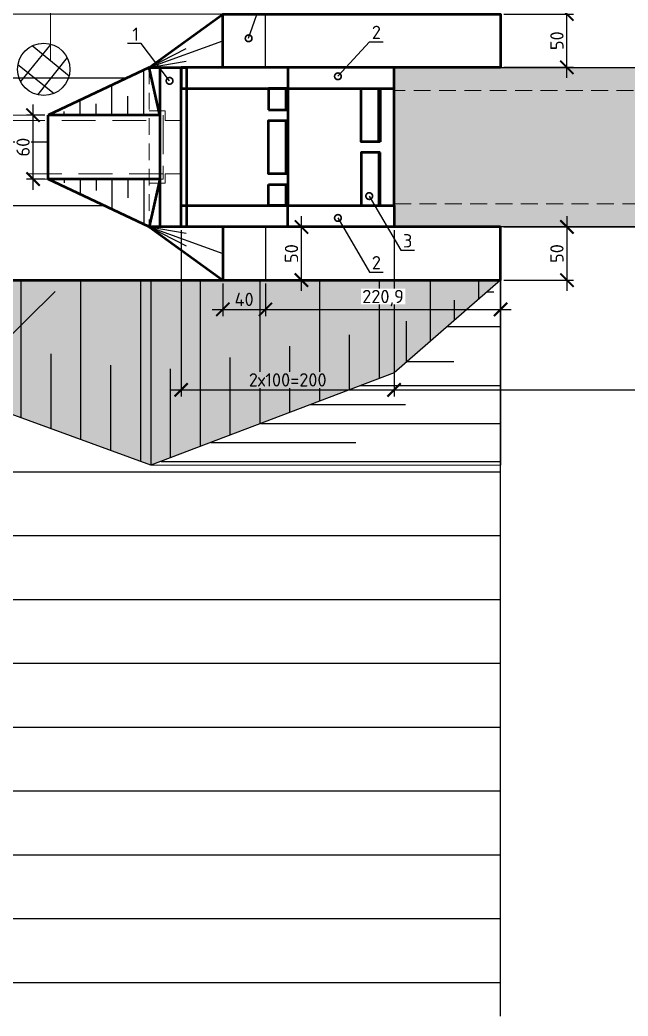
# Model space of a CAD drawing. Header units: millimetres. Extents: x -3202496 to 4385296, y -544754 to -321270.
# Drawn here: x 539462 to 545174, y -472488 to -463126 of the extents above; entities that cross this region are included whole.
import ezdxf
from ezdxf import colors
from ezdxf.entities.mleader import LeaderData, LeaderLine
from ezdxf.math import Vec2, Vec3

# ---------------------------------------------------------------- set-up
doc = ezdxf.new("R2010")
doc.units = ezdxf.units.MM
doc.header["$PDSIZE"] = 1
doc.linetypes.add('HIDDEN', pattern=[9.525, 6.35, -3.175])
doc.layers.get('0').update_dxf_attribs({"lineweight": 0})
doc.layers.get('Defpoints').update_dxf_attribs({"color": 3})
for name, color, linetype, lineweight in [('ГП_искусств сооруж-я_второстепенные', 7, 'Continuous', 25), ('ГП_искусств сооруж-я_выноски', 7, 'Continuous', 15), ('ГП_искусств сооруж-я_невидимые', 7, 'HIDDEN', 18), ('ГП_искусств сооруж-я_основная конструкция', 7, 'Continuous', 50), ('ГП_искусств сооруж-я_размеры', 7, 'Continuous', 15), ('ГП_искусств сооруж-я_штриховка', 7, 'Continuous', 9)]:
    doc.layers.add(name, color=color, linetype=linetype, lineweight=lineweight)
doc.layers.add('ГП_искусств сооруж-я_Откос', color=7, linetype='Continuous')
doc.layers.add('помощь', color=1, linetype='Continuous', lineweight=0, plot=False)
doc.styles.add('ISOCPEUR', font='isocpeur.ttf')
doc.dimstyles.new('SPDS-ISOCUP', dxfattribs={"dimscale": 10, "dimtxt": 2.5, "dimasz": 2.5, "dimexe": 1.25, "dimexo": 0.625, "dimtad": 1, "dimdec": 0, "dimrnd": 0.001, "dimtxsty": 'ISOCPEUR', "dimblk": 'ARCHTICK', "dimcen": 2.5, "dimdle": 2, "dimadec": 0, "dimazin": 2, "dimtfac": 0.75, "dimtdec": 0, "dimtmove": 1, "dimatfit": 3, "dimfxl": 1, "dimtolj": 1, "dimarcsym": 1})

# ---------------------------------------------------------------- blocks, each defined once
blk = doc.blocks.new('_DotSmall')
at = {"color": 0, "linetype": 'ByBlock', "lineweight": 80, "const_width": 0.5}
blk.add_lwpolyline([(-0.0625, 0, 1), (0.0625, 0, 1)], format="xyb", close=True, dxfattribs=at)
blk = doc.blocks.new('_ArchTick')
at = {"color": 0, "linetype": 'ByBlock', "lineweight": 30, "const_width": 0.15}
blk.add_lwpolyline([(-0.5, -0.5), (0.5, 0.5)], dxfattribs=at)
blk = doc.blocks.new('*D147')
at = {"layer": 'Defpoints', "color": 0, "ltscale": 10, "transparency": 16777216}
for p in [(539585.5, -464022), (539726.9, -464022), (539726.9, -464622)]:
    blk.add_point(p, dxfattribs=at)
at = {"layer": 'ГП_искусств сооруж-я_размеры', "color": 0, "lineweight": -2, "ltscale": 10, "transparency": 16777216}
for p, q in [((539585.5, -464722), (539585.5, -463922)), ((539695.7, -464022), (539523, -464022)), ((539695.7, -464622), (539523, -464622))]:
    blk.add_line(p, q, dxfattribs=at)
at = {"layer": 'ГП_искусств сооруж-я_размеры', "color": 0, "lineweight": -2, "ltscale": 10, "transparency": 16777216, "xscale": 125, "yscale": 125, "zscale": 125}
for p, rotation in [((539585.5, -464022), 90), ((539585.5, -464622), 270)]:
    blk.add_blockref('_ArchTick', p, dxfattribs=dict(at, rotation=rotation))
at = {"layer": 'ГП_искусств сооруж-я_размеры', "color": 0, "ltscale": 10, "transparency": 16777216, "insert": (539491.7, -464322), "char_height": 125, "attachment_point": 5, "rotation": 90, "style": 'ISOCPEUR', "bg_fill": 3, "box_fill_scale": 1.1, "bg_fill_color": 9, "bg_fill_true_color": 13158600, "bg_fill_transparency": 0}
blk.add_mtext('\\A1;60', dxfattribs=at)
blk = doc.blocks.new('*D148')
at = {"layer": 'Defpoints', "color": 0, "ltscale": 10, "transparency": 16777216}
for p in [(541367.7, -465572), (541767.7, -465572), (541767.7, -465846.7)]:
    blk.add_point(p, dxfattribs=at)
at = {"layer": 'ГП_искусств сооруж-я_размеры', "color": 0, "lineweight": -2, "ltscale": 10, "transparency": 16777216}
for p, q in [((541367.7, -465603.3), (541367.7, -465909.2)), ((541767.7, -465603.3), (541767.7, -465909.2)), ((541267.7, -465846.7), (541867.7, -465846.7))]:
    blk.add_line(p, q, dxfattribs=at)
at = {"layer": 'ГП_искусств сооруж-я_размеры', "color": 0, "lineweight": -2, "ltscale": 10, "transparency": 16777216, "xscale": 125, "yscale": 125, "zscale": 125, "rotation": 180}
blk.add_blockref('_ArchTick', (541367.7, -465846.7), dxfattribs=at)
at = {"layer": 'ГП_искусств сооруж-я_размеры', "color": 0, "lineweight": -2, "ltscale": 10, "transparency": 16777216, "xscale": 125, "yscale": 125, "zscale": 125}
blk.add_blockref('_ArchTick', (541767.7, -465846.7), dxfattribs=at)
at = {"layer": 'ГП_искусств сооруж-я_размеры', "color": 0, "ltscale": 10, "transparency": 16777216, "insert": (541567.7, -465752.9), "char_height": 125, "attachment_point": 5, "style": 'ISOCPEUR', "bg_fill": 3, "box_fill_scale": 1.1, "bg_fill_color": 9, "bg_fill_true_color": 13158600, "bg_fill_transparency": 0}
blk.add_mtext('\\A1;40', dxfattribs=at)
blk = doc.blocks.new('*D149')
at = {"layer": 'Defpoints', "color": 0, "ltscale": 10, "transparency": 16777216}
for p in [(541767.7, -465072), (542106.3, -465072), (541767.7, -465572)]:
    blk.add_point(p, dxfattribs=at)
at = {"layer": 'ГП_искусств сооруж-я_размеры', "color": 0, "lineweight": -2, "ltscale": 10, "transparency": 16777216}
for p, q in [((542106.3, -465672), (542106.3, -464972)), ((541798.9, -465072), (542168.8, -465072)), ((541798.9, -465572), (542168.8, -465572))]:
    blk.add_line(p, q, dxfattribs=at)
at = {"layer": 'ГП_искусств сооруж-я_размеры', "color": 0, "lineweight": -2, "ltscale": 10, "transparency": 16777216, "xscale": 125, "yscale": 125, "zscale": 125}
for p, rotation in [((542106.3, -465072), 90), ((542106.3, -465572), 270)]:
    blk.add_blockref('_ArchTick', p, dxfattribs=dict(at, rotation=rotation))
at = {"layer": 'ГП_искусств сооруж-я_размеры', "color": 0, "ltscale": 10, "transparency": 16777216, "insert": (542012.5, -465322), "char_height": 125, "attachment_point": 5, "rotation": 90, "style": 'ISOCPEUR', "bg_fill": 3, "box_fill_scale": 1.1, "bg_fill_color": 9, "bg_fill_true_color": 13158600, "bg_fill_transparency": 0}
blk.add_mtext('\\A1;50', dxfattribs=at)
blk = doc.blocks.new('*U127', base_point=(534238, -411972))
at = {"layer": 'ГП_искусств сооруж-я_Откос', "color": 0, "linetype": 'ByBlock', "lineweight": -2}
for p, q in [((534238, -411972), (534238, -411972)), ((534388, -411972), (534388, -412007.5)), ((534538, -411972), (534538, -412114.1)), ((534688, -411972), (534688, -412078.6)), ((534838, -411972), (534838, -412256.2)), ((534988, -411972), (534988, -412149.6)), ((535138, -411972), (535138, -412398.3))]:
    blk.add_line(p, q, dxfattribs=at)
blk = doc.blocks.new('*D150')
at = {"layer": 'Defpoints', "color": 0, "ltscale": 10, "transparency": 16777216}
for p in [(540976.9, -465072), (542976.9, -465072), (542976.9, -466603.1)]:
    blk.add_point(p, dxfattribs=at)
at = {"layer": 'ГП_искусств сооруж-я_размеры', "color": 0, "lineweight": -2, "ltscale": 10, "transparency": 16777216}
for p, q in [((540976.9, -465103.3), (540976.9, -466665.6)), ((542976.9, -465103.3), (542976.9, -466665.6)), ((540876.9, -466603.1), (543076.9, -466603.1))]:
    blk.add_line(p, q, dxfattribs=at)
at = {"layer": 'ГП_искусств сооруж-я_размеры', "color": 0, "lineweight": -2, "ltscale": 10, "transparency": 16777216, "xscale": 125, "yscale": 125, "zscale": 125, "rotation": 180}
blk.add_blockref('_ArchTick', (540976.9, -466603.1), dxfattribs=at)
at = {"layer": 'ГП_искусств сооруж-я_размеры', "color": 0, "lineweight": -2, "ltscale": 10, "transparency": 16777216, "xscale": 125, "yscale": 125, "zscale": 125}
blk.add_blockref('_ArchTick', (542976.9, -466603.1), dxfattribs=at)
at = {"layer": 'ГП_искусств сооруж-я_размеры', "color": 0, "ltscale": 10, "transparency": 16777216, "insert": (541976.9, -466509.4), "char_height": 125, "attachment_point": 5, "style": 'ISOCPEUR', "bg_fill": 3, "box_fill_scale": 1.1, "bg_fill_color": 9, "bg_fill_true_color": 13158600, "bg_fill_transparency": 0}
blk.add_mtext('\\A1;2х100=200', dxfattribs=at)
blk = doc.blocks.new('*D151')
at = {"layer": 'Defpoints', "color": 0, "ltscale": 10, "transparency": 16777216}
for p in [(542976.9, -465072), (558776.9, -465072), (558776.9, -466603.1)]:
    blk.add_point(p, dxfattribs=at)
at = {"layer": 'ГП_искусств сооруж-я_размеры', "color": 0, "lineweight": -2, "ltscale": 10, "transparency": 16777216}
for p, q in [((542976.9, -465103.3), (542976.9, -466665.6)), ((558776.9, -465103.3), (558776.9, -466665.6)), ((542876.9, -466603.1), (558876.9, -466603.1))]:
    blk.add_line(p, q, dxfattribs=at)
at = {"layer": 'ГП_искусств сооруж-я_размеры', "color": 0, "lineweight": -2, "ltscale": 10, "transparency": 16777216, "xscale": 125, "yscale": 125, "zscale": 125, "rotation": 180}
blk.add_blockref('_ArchTick', (542976.9, -466603.1), dxfattribs=at)
at = {"layer": 'ГП_искусств сооруж-я_размеры', "color": 0, "lineweight": -2, "ltscale": 10, "transparency": 16777216, "xscale": 125, "yscale": 125, "zscale": 125}
blk.add_blockref('_ArchTick', (558776.9, -466603.1), dxfattribs=at)
at = {"layer": 'ГП_искусств сооруж-я_размеры', "color": 0, "ltscale": 10, "transparency": 16777216, "insert": (550876.9, -466509.4), "char_height": 125, "attachment_point": 5, "style": 'ISOCPEUR', "bg_fill": 3, "box_fill_scale": 1.1, "bg_fill_color": 9, "bg_fill_true_color": 13158600, "bg_fill_transparency": 0}
blk.add_mtext('\\A1;1580', dxfattribs=at)
blk = doc.blocks.new('*D152')
at = {"layer": 'Defpoints', "color": 0, "ltscale": 10, "transparency": 16777216}
for p in [(558776.9, -463572), (559102.1, -463572), (543976.9, -465072)]:
    blk.add_point(p, dxfattribs=at)
at = {"layer": 'ГП_искусств сооруж-я_размеры', "color": 0, "lineweight": -2, "ltscale": 10, "transparency": 16777216}
for p, q in [((559102.1, -465172), (559102.1, -463472)), ((558808.2, -463572), (559164.6, -463572)), ((544008.2, -465072), (559164.6, -465072))]:
    blk.add_line(p, q, dxfattribs=at)
at = {"layer": 'ГП_искусств сооруж-я_размеры', "color": 0, "lineweight": -2, "ltscale": 10, "transparency": 16777216, "xscale": 125, "yscale": 125, "zscale": 125}
for p, rotation in [((559102.1, -463572), 90), ((559102.1, -465072), 270)]:
    blk.add_blockref('_ArchTick', p, dxfattribs=dict(at, rotation=rotation))
at = {"layer": 'ГП_искусств сооруж-я_размеры', "color": 0, "ltscale": 10, "transparency": 16777216, "insert": (559008.3, -464322), "char_height": 125, "attachment_point": 5, "rotation": 90, "style": 'ISOCPEUR', "bg_fill": 3, "box_fill_scale": 1.1, "bg_fill_color": 9, "bg_fill_true_color": 13158600, "bg_fill_transparency": 0}
blk.add_mtext('\\A1;150', dxfattribs=at)
blk = doc.blocks.new('*D155')
at = {"layer": 'Defpoints', "color": 0, "ltscale": 10, "transparency": 16777216}
for p in [(543976.9, -463072), (544599.3, -463072), (543976.9, -463572)]:
    blk.add_point(p, dxfattribs=at)
at = {"layer": 'ГП_искусств сооруж-я_размеры', "color": 0, "lineweight": -2, "ltscale": 10, "transparency": 16777216}
for p, q in [((544599.3, -463672), (544599.3, -462972)), ((544008.2, -463072), (544661.8, -463072)), ((544008.2, -463572), (544661.8, -463572))]:
    blk.add_line(p, q, dxfattribs=at)
at = {"layer": 'ГП_искусств сооруж-я_размеры', "color": 0, "lineweight": -2, "ltscale": 10, "transparency": 16777216, "xscale": 125, "yscale": 125, "zscale": 125}
for p, rotation in [((544599.3, -463072), 90), ((544599.3, -463572), 270)]:
    blk.add_blockref('_ArchTick', p, dxfattribs=dict(at, rotation=rotation))
at = {"layer": 'ГП_искусств сооруж-я_размеры', "color": 0, "ltscale": 10, "transparency": 16777216, "insert": (544505.5, -463322), "char_height": 125, "attachment_point": 5, "rotation": 90, "style": 'ISOCPEUR', "bg_fill": 3, "box_fill_scale": 1.1, "bg_fill_color": 9, "bg_fill_true_color": 13158600, "bg_fill_transparency": 0}
blk.add_mtext('\\A1;50', dxfattribs=at)
blk = doc.blocks.new('*D156')
at = {"layer": 'Defpoints', "color": 0, "ltscale": 10, "transparency": 16777216}
for p in [(543976.9, -465072), (543976.9, -465572), (544599.3, -465572)]:
    blk.add_point(p, dxfattribs=at)
at = {"layer": 'ГП_искусств сооруж-я_размеры', "color": 0, "lineweight": -2, "ltscale": 10, "transparency": 16777216}
for p, q in [((544599.3, -464972), (544599.3, -465672)), ((544008.2, -465072), (544661.8, -465072)), ((544008.2, -465572), (544661.8, -465572))]:
    blk.add_line(p, q, dxfattribs=at)
at = {"layer": 'ГП_искусств сооруж-я_размеры', "color": 0, "lineweight": -2, "ltscale": 10, "transparency": 16777216, "xscale": 125, "yscale": 125, "zscale": 125}
for p, rotation in [((544599.3, -465072), 90), ((544599.3, -465572), 270)]:
    blk.add_blockref('_ArchTick', p, dxfattribs=dict(at, rotation=rotation))
at = {"layer": 'ГП_искусств сооруж-я_размеры', "color": 0, "ltscale": 10, "transparency": 16777216, "insert": (544505.5, -465322), "char_height": 125, "attachment_point": 5, "rotation": 90, "style": 'ISOCPEUR', "bg_fill": 3, "box_fill_scale": 1.1, "bg_fill_color": 9, "bg_fill_true_color": 13158600, "bg_fill_transparency": 0}
blk.add_mtext('\\A1;50', dxfattribs=at)
blk = doc.blocks.new('*D173')
at = {"layer": 'Defpoints', "color": 0, "ltscale": 10, "transparency": 16777216}
for p in [(541767.7, -465572, 0), (543976.9, -465572), (543976.9, -465846.7)]:
    blk.add_point(p, dxfattribs=at)
at = {"layer": 'ГП_искусств сооруж-я_размеры', "color": 0, "lineweight": -2, "ltscale": 10, "transparency": 16777216}
for p, q in [((541767.7, -465603.3), (541767.7, -465909.2)), ((543976.9, -465603.3), (543976.9, -465909.2)), ((541667.7, -465846.7), (544076.9, -465846.7))]:
    blk.add_line(p, q, dxfattribs=at)
at = {"layer": 'ГП_искусств сооруж-я_размеры', "color": 0, "lineweight": -2, "ltscale": 10, "transparency": 16777216, "xscale": 125, "yscale": 125, "zscale": 125, "rotation": 180}
blk.add_blockref('_ArchTick', (541767.7, -465846.7), dxfattribs=at)
at = {"layer": 'ГП_искусств сооруж-я_размеры', "color": 0, "lineweight": -2, "ltscale": 10, "transparency": 16777216, "xscale": 125, "yscale": 125, "zscale": 125}
blk.add_blockref('_ArchTick', (543976.9, -465846.7), dxfattribs=at)
at = {"layer": 'ГП_искусств сооруж-я_размеры', "color": 0, "ltscale": 10, "transparency": 16777216, "insert": (542872.3, -465740.4), "char_height": 125, "attachment_point": 5, "style": 'ISOCPEUR', "bg_fill": 3, "box_fill_scale": 1.1, "bg_fill_color": 9, "bg_fill_true_color": 13158600, "bg_fill_transparency": 0}
blk.add_mtext('\\A1;220,9', dxfattribs=at)

msp = doc.modelspace()

# ---------------------------------------------------------------- hatches: boundary and pattern name
at = {"layer": 'ГП_искусств сооруж-я_штриховка', "ltscale": 1000}
h = msp.add_hatch(dxfattribs=at)
h.set_pattern_fill('GRAVEL', color=256, scale=25, angle=360, style=0)
h.set_pattern_definition([(228.0127875, (-840363.47, -2380524.88), (-5080.0000004, -5714.9999996), [85.43036, -8457.62091]), (184.969741, (-840420.62, -2380588.382), (7619.999997, 635.00003617), [146.60118, -14513.51222]), (132.5104471, (-840566.67, -2380601.082), (6350.0000027, -6984.99999756), [103.37038, -10233.6807]), (267.273689, (-840814.32, -2380759.832), (635.00000133, 12699.99999993), [133.50113, -13216.60936]), (292.8336542, (-840820.67, -2380893.182), (-3175.00000027, 7619.9999999), [130.90842, -12959.95194]), (357.273689, (-840769.87, -2381013.832), (-12699.99999993, 635.00000133), [133.50113, -13216.60936]), (37.6942405, (-840636.52, -2381020.182), (-8254.99999963, -6350.00000048), [176.54841, -17478.27883]), (72.2553284, (-840496.82, -2380912.232), (4445.0000012, 13969.99999962), [166.67988, -16501.31415]), (121.4295656, (-840446.02, -2380753.482), (-5080.00000072, 8254.99999956), [133.95325, -13261.38642]), (175.2363583, (-840515.87, -2380639.18), (6984.9999999, -635.0000011), [152.92832, -7493.48424]), (222.3974378, (-840668.27, -2380626.482), (-7619.99999976, -6985.00000027), [197.76948, -19579.19313]), (138.8140748, (-840185.67, -2380766.18), (-4444.9999997, 3810.0000003), [67.50113, -6682.64146]), (171.4692344, (-840236.47, -2380721.732), (8255.00000022, -1269.99999856), [128.4205, -12713.65975]), (225, (-840363.47, -2380702.7), (-3e-13, -635), [89.80234, -808.22328]), (203.1985905, (-840407.92, -2380626.48), (3175, 1269.9999998), [48.36033, -4787.6556]), (291.8014095, (-840452.37, -2380645.53), (-635, 1905), [68.3914, -3351.18825]), (30.9637565, (-840426.97, -2380709.03), (1905, 1270), [111.07991, -3591.57454]), (161.565051, (-840331.72, -2380651.88), (1270, -635), [80.32178, -1927.72453]), (16.3895403, (-840820.67, -2380645.532), (6350, 1905), [112.522, -11139.70667]), (70.346176, (-840712.72, -2380613.78), (-2540.0000002, -6984.9999999), [94.39973, -9345.55392]), (293.1985905, (-840331.72, -2380524.88), (-1269.9999998, 3175), [96.72003, -4739.2959]), (343.6104597, (-840293.62, -2380613.782), (-6350.00000013, 1904.99999956), [112.522, -11139.70667]), (339.4439548, (-840820.67, -2381039.23), (-3175, 1270), [108.5088, -5316.93358]), (294.7751406, (-840719.07, -2381077.33), (-3175.0000038, 6984.9999983), [90.91803, -9000.89835]), (66.8014095, (-840325.37, -2381159.88), (1269.9999998, 3175), [96.72003, -4739.2959]), (17.3540246, (-840287.27, -2381070.982), (-8254.99999984, -2540.00000053), [106.44568, -10538.094]), (69.4439548, (-840636.52, -2381159.88), (-1270, -3175), [54.2544, -5371.18798]), (101.3099325, (-840363.47, -2381159.88), (-635, 2540), [32.37865, -3205.49874]), (165.9637565, (-840369.82, -2381128.13), (1905, -635), [130.90842, -2487.26365]), (186.009006, (-840496.82, -2381096.382), (6349.99999997, 635.00000033), [121.31675, -12010.34122]), (303.6900675, (-840426.97, -2380766.18), (-635, 1270), [91.58097, -2197.94409]), (353.1572266, (-840376.17, -2380842.382), (10795.00000007, -1269.99999943), [159.88919, -15829.00227]), (60.945396, (-840217.42, -2380861.43), (-2540, -4445), [65.37706, -6472.34808]), (90, (-840185.7, -2380804.3), (-635, 635), [38.1, -596.9]), (120.2564372, (-840509.52, -2381077.33), (2539.9999997, -4445.0000002), [88.21674, -8733.4852]), (48.0127875, (-840553.97, -2381001.13), (5080.0000004, 5714.9999996), [170.86072, -8372.19055]), (360, (-840439.7, -2380874.13), (635, 635), [165.1, -469.9]), (325.3048465, (-840274.57, -2380874.13), (6350.0000024, -4444.99999656), [100.40239, -9939.82918]), (254.054604, (-840192.02, -2380931.28), (-635, -2540), [92.45727, -4530.41251]), (207.6459754, (-840217.42, -2381020.182), (-12065.00000044, -6349.99999916), [150.53627, -14903.1161]), (175.4260787, (-840350.77, -2381090.032), (-8255, 635), [159.25736, -15766.46161])])
h.paths.add_polyline_path([(542976.92, -465072.04), (542976.92, -463572.04), (558776.92, -463572.04), (558776.92, -465072.04)])

# ---------------------------------------------------------------- linework, layer by layer
at = {"layer": 'ГП_искусств сооруж-я_второстепенные', "color": 0, "linetype": 'ByBlock', "lineweight": -2}
for p, q in [((543852.02, -465680.7), (543914.47, -465680.7)), ((543474.8, -466008.89), (543976.92, -466008.89)), ((543097.57, -466337.07), (543537.25, -466337.07)), ((542659.11, -466563.06), (543976.92, -466563.06)), ((542191.84, -466741), (543084.38, -466741)), ((541724.58, -466918.94), (543976.92, -466918.94)), ((541257.31, -467096.88), (542617.12, -467096.88)), ((540790.04, -467274.82), (543976.92, -467274.82))]:
    msp.add_line(p, q, dxfattribs=at)
at = {"layer": 'ГП_искусств сооруж-я_второстепенные', "ltscale": 50, "elevation": 0.01}
for points in [[(541367.67, -463572.04), (541767.67, -463572.04), (541767.67, -463072.04), (541367.67, -463072.04)], [(541367.67, -465072.04), (541767.67, -465072.04), (541767.67, -465572.04), (541367.67, -465572.04)]]:
    msp.add_lwpolyline(points, close=True, dxfattribs=at)
for points in [[(540676.92, -463572.04), (540776.92, -464022.04)], [(542976.92, -463572.04), (542976.92, -463772.04)], [(541956.92, -463972.04), (541956.92, -463772.04)], [(541966.92, -463972.04), (541966.92, -463772.04)], [(542826.92, -464272.04), (542826.92, -463772.04)], [(542836.92, -464272.04), (542836.92, -463772.04)], [(541956.92, -464572.04), (541956.92, -464072.04)], [(541966.92, -464572.04), (541966.92, -464072.04)], [(542826.92, -464372.04), (542826.92, -464872.04)], [(542836.92, -464372.04), (542836.92, -464872.04)], [(540676.92, -465072.04), (539726.92, -464622.04)], [(541956.92, -464872.04), (541956.92, -464672.04)], [(541966.92, -464872.04), (541966.92, -464672.04)], [(542976.92, -465072.04), (542976.92, -464872.04)]]:
    msp.add_lwpolyline(points, dxfattribs=at)
at = {"layer": 'ГП_искусств сооруж-я_второстепенные'}
msp.add_circle((539685.67, -463590.91, 0.01), 246.03, dxfattribs=at)
at = {"layer": 'ГП_искусств сооруж-я_невидимые', "ltscale": 25, "elevation": 0.01}
msp.add_lwpolyline([(540976.92, -463572.04), (540676.92, -463572.04), (540676.92, -465072.04), (540976.92, -465072.04)], close=True, dxfattribs=at)
for points in [[(542976.92, -464854.34), (558559.23, -464854.34), (558559.23, -463789.73), (542976.92, -463789.73)], [(540676.92, -463982.04), (540826.92, -463982.04), (540826.92, -464072.04), (541026.92, -464072.04)], [(540676.92, -464662.04), (540826.92, -464662.04), (540826.92, -464572.04), (541026.92, -464572.04)]]:
    msp.add_lwpolyline(points, dxfattribs=at)
at = {"layer": 'ГП_искусств сооруж-я_невидимые', "ltscale": 50, "elevation": 0.01}
for points in [[(519376.86, -464022.04), (540807.11, -464022.04), (540807.11, -464622.04), (519376.86, -464622.04)], [(519376.86, -464072.04), (540807.11, -464072.04), (540807.11, -464572.04), (519376.86, -464572.04)]]:
    msp.add_lwpolyline(points, close=True, dxfattribs=at)
at = {"layer": 'ГП_искусств сооруж-я_основная конструкция', "ltscale": 50, "elevation": 0.01}
for points in [[(540676.92, -463572.04), (541367.67, -463072.04)], [(540776.92, -464022.04), (540676.92, -463572.04), (539726.92, -464022.04)], [(540676.92, -463572.04), (541026.92, -463572.04), (541026.92, -465072.04), (540676.92, -465072.04)], [(540776.92, -463572.04), (540776.92, -465072.04)], [(540776.92, -464022.04), (539726.92, -464022.04)], [(539726.92, -464622.04), (539726.92, -464022.04)], [(540776.92, -464622.04), (539726.92, -464622.04)], [(540776.92, -464622.04), (540676.92, -465072.04), (539726.92, -464622.04)], [(540676.92, -465072.04), (541367.67, -465572.04)], [(538676.92, -465572.04), (540676.92, -465572.04)], [(540676.92, -465572.04), (541646.32, -465572.04)]]:
    msp.add_lwpolyline(points, dxfattribs=at)
at = {"layer": 'ГП_искусств сооруж-я_основная конструкция', "ltscale": 10, "elevation": 0.01}
for points in [[(540976.92, -463572.04), (540976.92, -463772.04), (542976.92, -463772.04), (542976.92, -463572.04)], [(541796.92, -463972.04), (541976.92, -463972.04), (541976.92, -463772.04), (541796.92, -463772.04)], [(541796.92, -464672.04), (541976.92, -464672.04), (541976.92, -464872.04), (541796.92, -464872.04)], [(540976.92, -465072.04), (540976.92, -464872.04), (542976.92, -464872.04), (542976.92, -465072.04)]]:
    msp.add_lwpolyline(points, close=True, dxfattribs=at)
for points in [[(540976.92, -465072.04), (540976.92, -463572.04)], [(541976.92, -463572.04), (541976.92, -463772.04)], [(541796.16, -463772.04), (541976.92, -463772.04), (541976.92, -464872.04), (541796.16, -464872.04)], [(541976.92, -465072.04), (541976.92, -464872.04)]]:
    msp.add_lwpolyline(points, dxfattribs=at)
at = {"layer": 'ГП_искусств сооруж-я_основная конструкция', "ltscale": 50, "elevation": 0.01}
for points in [[(542846.92, -464272.04), (542666.92, -464272.04), (542666.92, -463772.04), (542846.92, -463772.04)], [(541976.92, -464572.04), (541796.92, -464572.04), (541796.92, -464072.04), (541976.92, -464072.04)], [(542846.92, -464372.04), (542666.92, -464372.04), (542666.92, -464872.04), (542846.92, -464872.04)]]:
    msp.add_lwpolyline(points, close=True, dxfattribs=at)
at = {"layer": 'ГП_искусств сооруж-я_основная конструкция', "ltscale": 10}
msp.add_lwpolyline([(542976.92, -464872.04), (542976.92, -463772.04)], dxfattribs=at)
at = {"layer": 'ГП_искусств сооруж-я_Откос'}
for p, q in [((539753.49, -463354.41, 0.01), (539467.46, -463704.56, 0.01)), ((539923.55, -463653.73, 0.01), (539575.66, -463370.84, 0.01)), ((539905.02, -463479.48, 0.01), (539628.81, -463830.28, 0.01)), ((539443.82, -463545.76, 0.01), (539782.87, -463816.92, 0.01)), ((539474.37, -466866.99), (539474.37, -465572.04)), ((540035.31, -467071.96), (540035.31, -465572.04)), ((540596.25, -467275.58), (540596.25, -465572.04)), ((541157.01, -467135.08), (541157.01, -465572.04)), ((542278.45, -466708.02), (542278.45, -465572.04)), ((543318.38, -466144.97), (543318.38, -465572.04)), ((543771.05, -465751.15), (543771.05, -465572.04)), ((543544.71, -465948.06), (543544.71, -465760.05)), ((543092.05, -466341.88), (543092.05, -465956.96)), ((542558.81, -466601.26), (542558.81, -466086.65)), ((541998.09, -466814.79), (541998.09, -466193.41)), ((539754.84, -466969.48), (539754.84, -466264.1)), ((541437.37, -467028.31), (541437.37, -466300.18)), ((540315.78, -467174.45), (540315.78, -466370.57)), ((540876.65, -467241.84), (540876.65, -466406.94))]:
    msp.add_line(p, q, dxfattribs=at)
at = {"layer": 'ГП_искусств сооруж-я_Откос', "color": 0, "linetype": 'ByBlock', "lineweight": -2}
for p, q in [((542839.17, -466494.5), (542839.17, -465572.04)), ((535523.05, -467372.04, 0.01), (543976.92, -467372.04, 0.01)), ((535523.05, -467972.04, 0.01), (543976.92, -467972.04, 0.01)), ((535523.05, -468572.04, 0.01), (543976.92, -468572.04, 0.01)), ((535523.05, -469172.04, 0.01), (543976.92, -469172.04, 0.01)), ((535523.05, -469772.04, 0.01), (543976.92, -469772.04, 0.01)), ((535523.05, -470372.04, 0.01), (543976.92, -470372.04, 0.01)), ((535523.05, -470972.04, 0.01), (543976.92, -470972.04, 0.01)), ((535523.05, -471572.04, 0.01), (543976.92, -471572.04, 0.01)), ((535523.05, -472172.04, 0.01), (543976.92, -472172.04, 0.01))]:
    msp.add_line(p, q, dxfattribs=at)
at = {"layer": 'ГП_искусств сооруж-я_Откос', "ltscale": 10}
for points in [[(540676.92, -463572.04), (541367.67, -463322.04)], [(540676.92, -463572.04), (541024.48, -463393.76)], [(539726.92, -464022.04), (540676.92, -463572.04), (540776.92, -464022.04)], [(540676.92, -463572.04), (541024.48, -463513.35)], [(540676.92, -465072.04), (541367.67, -465322.04)], [(540676.92, -465072.04), (541024.48, -465250.31)], [(540676.92, -465072.04), (541024.48, -465130.72)], [(540692.31, -465572.04), (540692.31, -467312.04)], [(543976.92, -465572.04), (543976.92, -467312.04)]]:
    msp.add_lwpolyline(points, dxfattribs=at)
at = {"layer": 'ГП_искусств сооруж-я_Откос', "ltscale": 50}
msp.add_lwpolyline([(542976.92, -465072.04), (542976.92, -463572.04), (558776.92, -463572.04), (558776.92, -465072.04)], close=True, dxfattribs=at)
at = {"layer": 'ГП_искусств сооруж-я_Откос', "ltscale": 10, "elevation": 0.01}
for points in [[(535930.59, -463672.04), (540465.81, -463672.04)], [(535930.59, -464272.04), (539726.92, -464272.04)], [(535930.59, -464872.04), (540254.7, -464872.04)]]:
    msp.add_lwpolyline(points, dxfattribs=at)

# ---------------------------------------------------------------- block references
at = {"layer": 'ГП_искусств сооруж-я_Откос', "ltscale": 10, "xscale": -1, "rotation": 180}
msp.add_blockref('*U127', (539726.92, -464022.04, 0.01), dxfattribs=at)
at = {"layer": 'ГП_искусств сооруж-я_Откос', "ltscale": 10}
msp.add_blockref('*U127', (539726.92, -464622.04, 0.01), dxfattribs=at)

# ---------------------------------------------------------------- leaders
at = {"layer": 'ГП_искусств сооруж-я_выноски', "linetype": 'Continuous', "ltscale": 10}
ml = msp.add_multileader_mtext('Standard', dxfattribs=at)
ml.set_content('1', color=256, style='ISOCPEUR')
ml.set_leader_properties()
ml.set_arrow_properties(name='DOTSMALL')
ml.build(insert=Vec2(0, 0))
ml.multileader.update_dxf_attribs({"text_left_attachment_type": 6, "text_right_attachment_type": 6, "dogleg_length": 0.659, "arrow_head_size": 125, "scale": 50})
ctx = ml.context
ctx.base_point, ctx.scale, ctx.char_height, ctx.arrow_head_size, ctx.landing_gap_size, ctx.plane_origin = Vec3(540529.88, -463348.56, 0.01), 50, 125, 125, 0, Vec3(533867, -465081.95, 0.01)
ctx.left_attachment, ctx.right_attachment, ctx.text_align_type = 6, 6, 1
notes = []
notes.append((ctx, [(1, (1, 1, 0), (540600.33, -463348.56, 0.01), (-1, 0), 32.95, [(1, [(540867.67, -463699.18, 0.01)], 0, [])])]))
ctx.mtext.insert, ctx.mtext.alignment, ctx.mtext.flow_direction = Vec3(540548.63, -463198.56, 0.01), 2, 5
ml = msp.add_multileader_mtext('Standard', dxfattribs=at)
ml.set_content('2', color=256, style='ISOCPEUR')
ml.set_leader_properties()
ml.set_arrow_properties(name='DOTSMALL')
ml.build(insert=Vec2(0, 0))
ml.multileader.update_dxf_attribs({"text_left_attachment_type": 6, "text_right_attachment_type": 6, "dogleg_length": 0.659, "arrow_head_size": 125, "scale": 50})
ctx = ml.context
ctx.base_point, ctx.scale, ctx.char_height, ctx.arrow_head_size, ctx.landing_gap_size, ctx.plane_origin = Vec3(542778.76, -463330.88, 0.01), 50, 125, 125, 0, Vec3(535448.04, -465039.15, 0.01)
ctx.left_attachment, ctx.right_attachment, ctx.text_align_type = 6, 6, 1
notes.append((ctx, [(0, (1, 1, 0), (542745.81, -463330.88, 0.01), (1, 0), 32.95, [(1, [(542448.71, -463656.38, 0.01)], 0, [])])]))
ctx.mtext.insert, ctx.mtext.alignment, ctx.mtext.flow_direction = Vec3(542810.01, -463180.88, 0.01), 2, 5
ml = msp.add_multileader_mtext('Standard', dxfattribs=at)
ml.set_content('3', color=256, style='ISOCPEUR')
ml.set_leader_properties()
ml.set_arrow_properties(name='DOTSMALL')
ml.build(insert=Vec2(0, 0))
ml.multileader.update_dxf_attribs({"text_left_attachment_type": 6, "text_right_attachment_type": 6, "dogleg_length": 0.659, "arrow_head_size": 125, "scale": 50})
ctx = ml.context
ctx.base_point, ctx.scale, ctx.char_height, ctx.arrow_head_size, ctx.landing_gap_size, ctx.plane_origin = Vec3(543072.73, -465289.88, 0.01), 50, 125, 125, 0, Vec3(535742.01, -463399.06, 0.01)
ctx.left_attachment, ctx.right_attachment, ctx.text_align_type = 6, 6, 1
notes.append((ctx, [(0, (1, 1, 0), (543039.78, -465289.88, 0.01), (1, 0), 32.95, [(1, [(542742.68, -464781.83, 0.01)], 0, [])])]))
ctx.mtext.insert, ctx.mtext.alignment, ctx.mtext.flow_direction = Vec3(543103.98, -465139.88, 0.01), 2, 5
ml = msp.add_multileader_mtext('Standard', dxfattribs=at)
ml.set_content('2', color=256, style='ISOCPEUR')
ml.set_leader_properties()
ml.set_arrow_properties(name='DOTSMALL')
ml.build(insert=Vec2(0, 0))
ml.multileader.update_dxf_attribs({"text_left_attachment_type": 6, "text_right_attachment_type": 6, "dogleg_length": 0.659, "arrow_head_size": 125, "scale": 50})
ctx = ml.context
ctx.base_point, ctx.scale, ctx.char_height, ctx.arrow_head_size, ctx.landing_gap_size, ctx.plane_origin = Vec3(542778.76, -465495.75, 0.01), 50, 125, 125, 0, Vec3(535448.04, -463604.93, 0.01)
ctx.left_attachment, ctx.right_attachment, ctx.text_align_type = 6, 6, 1
notes.append((ctx, [(0, (1, 1, 0), (542745.81, -465495.75, 0.01), (1, 0), 32.95, [(1, [(542448.71, -464987.7, 0.01)], 0, [])])]))
ctx.mtext.insert, ctx.mtext.alignment, ctx.mtext.flow_direction = Vec3(542810.01, -465345.75, 0.01), 2, 5
for ctx, leaders in notes:
    for number, flags, end, landing, length, lines in leaders:
        leader = LeaderData()
        leader.index, (leader.has_last_leader_line, leader.has_dogleg_vector, leader.attachment_direction) = number, flags
        leader.last_leader_point, leader.dogleg_vector, leader.dogleg_length = Vec3(end), Vec3(landing), length
        for number, points, colour, breaks in lines:
            line = LeaderLine()
            line.index, line.vertices, line.color, line.breaks = number, Vec3.list(points), colors.encode_raw_color(colour), breaks
            leader.lines.append(line)
        ctx.leaders.append(leader)

# ---------------------------------------------------------------- next in the draw order: dimensions: what is measured, and where the dimension line sits
at = {"layer": 'ГП_искусств сооруж-я_размеры', "ltscale": 10}
for base, p1, p2, picture, middle in [((559102.07, -463572.04, 0.01), (543976.92, -465072.04, 0.01), (558776.92, -463572.04, 0.01), '*D152', (559008.32, -464322.04, 0.01)), ((539585.45, -464022.04, 0.01), (539726.92, -464622.04, 0.01), (539726.92, -464022.04, 0.01), '*D147', (539491.7, -464322.04, 0.01))]:
    dim = msp.add_linear_dim(base=base, p1=p1, p2=p2, angle=90, dimstyle='SPDS-ISOCUP', override={"dimscale": 50, "dimdec": 1, "dimlfac": 0.1, "dimtfill": 1}, dxfattribs=at)
    dim.commit()
    dim.dimension.update_dxf_attribs({"geometry": picture, "text_midpoint": middle})
dim = msp.add_linear_dim(base=(541767.67, -465846.66, 0.01), p1=(541367.67, -465572.04, 0.01), p2=(541767.67, -465572.04, 0.01), dimstyle='SPDS-ISOCUP', override={"dimscale": 50, "dimdec": 1, "dimlfac": 0.1, "dimtfill": 1}, dxfattribs=at)
dim.commit()
dim.dimension.update_dxf_attribs({"geometry": '*D148', "text_midpoint": (541567.67, -465752.91, 0.01)})

# ---------------------------------------------------------------- next in the draw order: linework, layer by layer
at = {"layer": 'ГП_искусств сооруж-я_основная конструкция', "ltscale": 50}
msp.add_lwpolyline([(543976.92, -463572.04), (541367.67, -463572.04), (541367.67, -463072.04), (543976.92, -463072.04)], close=True, dxfattribs=at)
at = {"layer": 'ГП_искусств сооруж-я_Откос'}
for p, q in [((535930.59, -465572.04, 0.01), (541367.67, -465572.04, 0.01)), ((541717.73, -466921.55), (541717.73, -465572.04))]:
    msp.add_line(p, q, dxfattribs=at)

# ---------------------------------------------------------------- next in the draw order: dimensions: what is measured, and where the dimension line sits
at = {"layer": 'ГП_искусств сооруж-я_размеры', "ltscale": 10}
dim = msp.add_linear_dim(base=(542106.26, -465072.04, 0.01), p1=(541767.67, -465572.04, 0.01), p2=(541767.67, -465072.04, 0.01), angle=90, dimstyle='SPDS-ISOCUP', override={"dimscale": 50, "dimdec": 1, "dimlfac": 0.1, "dimtfill": 1}, dxfattribs=at)
dim.commit()
dim.dimension.update_dxf_attribs({"geometry": '*D149', "text_midpoint": (542012.51, -465322.04, 0.01)})

# ---------------------------------------------------------------- next in the draw order: linework, layer by layer
at = {"layer": 'ГП_искусств сооруж-я_основная конструкция', "ltscale": 50}
msp.add_lwpolyline([(543976.92, -465072.04), (541367.67, -465072.04), (541367.67, -465572.04), (543976.92, -465572.04)], close=True, dxfattribs=at)
at = {"layer": 'ГП_искусств сооруж-я_Откос', "ltscale": 10}
msp.add_lwpolyline([(543976.92, -465572.04), (542976.92, -466442.04), (540692.31, -467312.04), (535930.59, -465572.04)], dxfattribs=at)
at = {"layer": 'помощь', "ltscale": 10}
msp.add_lwpolyline([(535930.59, -465572.04), (540692.31, -467312.04), (543976.92, -467312.04), (543976.92, -472488.13)], dxfattribs=at)

# ---------------------------------------------------------------- next in the draw order: dimensions: what is measured, and where the dimension line sits
at = {"layer": 'ГП_искусств сооруж-я_размеры', "ltscale": 10}
dim = msp.add_linear_dim(base=(544599.29, -463072.04), p1=(543976.92, -463572.04), p2=(543976.92, -463072.04), angle=90, dimstyle='SPDS-ISOCUP', override={"dimscale": 50, "dimdec": 1, "dimlfac": 0.1, "dimtfill": 1}, dxfattribs=at)
dim.commit()
dim.dimension.update_dxf_attribs({"geometry": '*D155', "text_midpoint": (544505.54, -463322.04)})

# ---------------------------------------------------------------- next in the draw order: dimensions: what is measured, and where the dimension line sits
dim = msp.add_linear_dim(base=(544599.29, -465572.04), p1=(543976.92, -465072.04), p2=(543976.92, -465572.04), angle=270, dimstyle='SPDS-ISOCUP', override={"dimscale": 50, "dimdec": 1, "dimlfac": 0.1, "dimtfill": 1}, dxfattribs=at)
dim.commit()
dim.dimension.update_dxf_attribs({"geometry": '*D156', "text_midpoint": (544505.54, -465322.04)})
dim = msp.add_linear_dim(base=(542976.92, -466603.12, 0.01), p1=(540976.92, -465072.04, 0.01), p2=(542976.92, -465072.04, 0.01), text='2х100=<>', dimstyle='SPDS-ISOCUP', override={"dimscale": 50, "dimdec": 1, "dimlfac": 0.1, "dimtfill": 1}, dxfattribs=at)
dim.commit()
dim.dimension.update_dxf_attribs({"geometry": '*D150', "text_midpoint": (541976.92, -466509.37, 0.01)})

# ---------------------------------------------------------------- next in the draw order: leaders
at = {"layer": 'ГП_искусств сооруж-я_выноски', "linetype": 'Continuous', "ltscale": 10}
ml = msp.add_multileader_mtext('Standard', dxfattribs=at)
ml.set_content('Упор монолитный\\P40(b)х50(h) см', color=256, style='ISOCPEUR')
ml.set_leader_properties()
ml.set_arrow_properties(name='DOTSMALL')
ml.build(insert=Vec2(0, 0))
ml.multileader.update_dxf_attribs({"text_left_attachment_type": 6, "text_right_attachment_type": 6, "dogleg_length": 0.659, "arrow_head_size": 125, "scale": 50})
ctx = ml.context
ctx.base_point, ctx.scale, ctx.char_height, ctx.arrow_head_size, ctx.landing_gap_size, ctx.plane_origin = Vec3(542243.71, -461558.17, 0.01), 50, 125, 125, 0, Vec3(534609.65, -464681.92, 0.01)
ctx.left_attachment, ctx.right_attachment, ctx.text_align_type = 6, 6, 1
notes = []
notes.append((ctx, [(0, (1, 1, 0), (542210.77, -461558.17, 0.01), (1, 0), 32.95, [(1, [(541610.32, -463299.15, 0.01)], 0, [])])]))
ctx.mtext.insert, ctx.mtext.width, ctx.mtext.alignment, ctx.mtext.flow_direction = Vec3(542912.46, -461408.17, 0.01), 1402.0585, 2, 5
ctx.mtext.has_bg_fill, ctx.mtext.bg_color, ctx.mtext.bg_scale_factor, ctx.mtext.bg_transparency, ctx.mtext.use_window_bg_color = 1, -1027028792, 1.5, 0, 1
ml = msp.add_multileader_mtext('Standard', dxfattribs=at)
ml.set_content('Граница \\Pукрепления', color=256, style='ISOCPEUR')
ml.set_leader_properties()
ml.build(insert=Vec2(0, 0))
ml.multileader.update_dxf_attribs({"text_left_attachment_type": 6, "text_right_attachment_type": 6, "dogleg_length": 0, "arrow_head_size": 150, "scale": 50})
ctx = ml.context
ctx.base_point, ctx.scale, ctx.char_height, ctx.arrow_head_size, ctx.landing_gap_size, ctx.plane_origin = Vec3(538372.54, -466241.86, 0.01), 50, 125, 150, 0, Vec3(544935.2, -464306.7, 0.01)
ctx.left_attachment, ctx.right_attachment, ctx.text_align_type = 6, 6, 1
notes.append((ctx, [(1, (1, 1, 0), (539222.54, -466241.86, 0.01), (-1, 0), 0, [(0, [(539900.44, -465572.04, 0.01)], 0, [])])]))
ctx.mtext.insert, ctx.mtext.alignment, ctx.mtext.line_spacing_factor, ctx.mtext.flow_direction = Vec3(538797.54, -466079.36, 0.01), 2, 0.908571, 5
ctx.mtext.has_bg_fill, ctx.mtext.bg_color, ctx.mtext.bg_scale_factor, ctx.mtext.bg_transparency, ctx.mtext.use_window_bg_color = 1, -1027028792, 1.5, 0, 1
for ctx, leaders in notes:
    for number, flags, end, landing, length, lines in leaders:
        leader = LeaderData()
        leader.index, (leader.has_last_leader_line, leader.has_dogleg_vector, leader.attachment_direction) = number, flags
        leader.last_leader_point, leader.dogleg_vector, leader.dogleg_length = Vec3(end), Vec3(landing), length
        for number, points, colour, breaks in lines:
            line = LeaderLine()
            line.index, line.vertices, line.color, line.breaks = number, Vec3.list(points), colors.encode_raw_color(colour), breaks
            leader.lines.append(line)
        ctx.leaders.append(leader)

# ---------------------------------------------------------------- next in the draw order: linework, layer by layer
at = {"layer": 'ГП_искусств сооруж-я_выноски', "elevation": 0.01}
msp.add_lwpolyline([(539749.6, -463512.28), (539749.6, -461454.23)], dxfattribs=at)
at = {"layer": 'ГП_искусств сооруж-я_Откос', "ltscale": 10}
msp.add_lwpolyline([(543976.92, -463572.04), (543976.92, -456155.94)], dxfattribs=at)

# ---------------------------------------------------------------- next in the draw order: dimensions: what is measured, and where the dimension line sits
at = {"layer": 'ГП_искусств сооруж-я_размеры', "ltscale": 10}
dim = msp.add_linear_dim(base=(558776.92, -466603.12, 0.01), p1=(542976.92, -465072.04, 0.01), p2=(558776.92, -465072.04, 0.01), dimstyle='SPDS-ISOCUP', override={"dimscale": 50, "dimdec": 1, "dimlfac": 0.1, "dimtfill": 1}, dxfattribs=at)
dim.commit()
dim.dimension.update_dxf_attribs({"geometry": '*D151', "text_midpoint": (550876.92, -466509.37, 0.01)})

# ---------------------------------------------------------------- next in the draw order: hatches: boundary and pattern name
at = {"layer": 'ГП_искусств сооруж-я_штриховка', "ltscale": 10}
h = msp.add_hatch(dxfattribs=at)
h.set_pattern_fill('DOTS', color=3, scale=50)
h.paths.add_polyline_path([(543976.92, -463072.04), (542976.92, -462202.04), (540692.31, -461332.04), (535930.59, -463072.04), (535930.59, -465572.04), (540692.31, -467312.04), (542976.92, -466442.04), (543976.92, -465572.04), (538676.92, -465572.04), (538676.92, -463072.04)])

# ---------------------------------------------------------------- next in the draw order: linework, layer by layer
at = {"layer": 'помощь', "ltscale": 10}
msp.add_lwpolyline([(543976.92, -463072.04), (542976.92, -462202.04), (540692.31, -461332.04), (535930.59, -463072.04), (535930.59, -465572.04), (540692.31, -467312.04), (542976.92, -466442.04), (543976.92, -465572.04), (538676.92, -465572.04), (538676.92, -463072.04)], close=True, dxfattribs=at)

# ---------------------------------------------------------------- next in the draw order: dimensions: what is measured, and where the dimension line sits
at = {"layer": 'ГП_искусств сооруж-я_размеры', "ltscale": 10}
dim = msp.add_linear_dim(base=(543976.92, -465846.66), p1=(541767.67, -465572.04, 0.01), p2=(543976.92, -465572.04), dimstyle='SPDS-ISOCUP', override={"dimscale": 50, "dimdec": 1, "dimlfac": 0.1, "dimtfill": 1}, dxfattribs=at)
dim.commit()
dim.dimension.update_dxf_attribs({"geometry": '*D173', "text_midpoint": (542872.3, -465740.41)})

# ---------------------------------------------------------------- next in the draw order: linework, layer by layer
at = {"layer": 'ГП_искусств сооруж-я_Откос', "ltscale": 10}
msp.add_lwpolyline([(543976.92, -472488.13), (543976.92, -465072.04)], dxfattribs=at)

doc.saveas('drawing.dxf')
